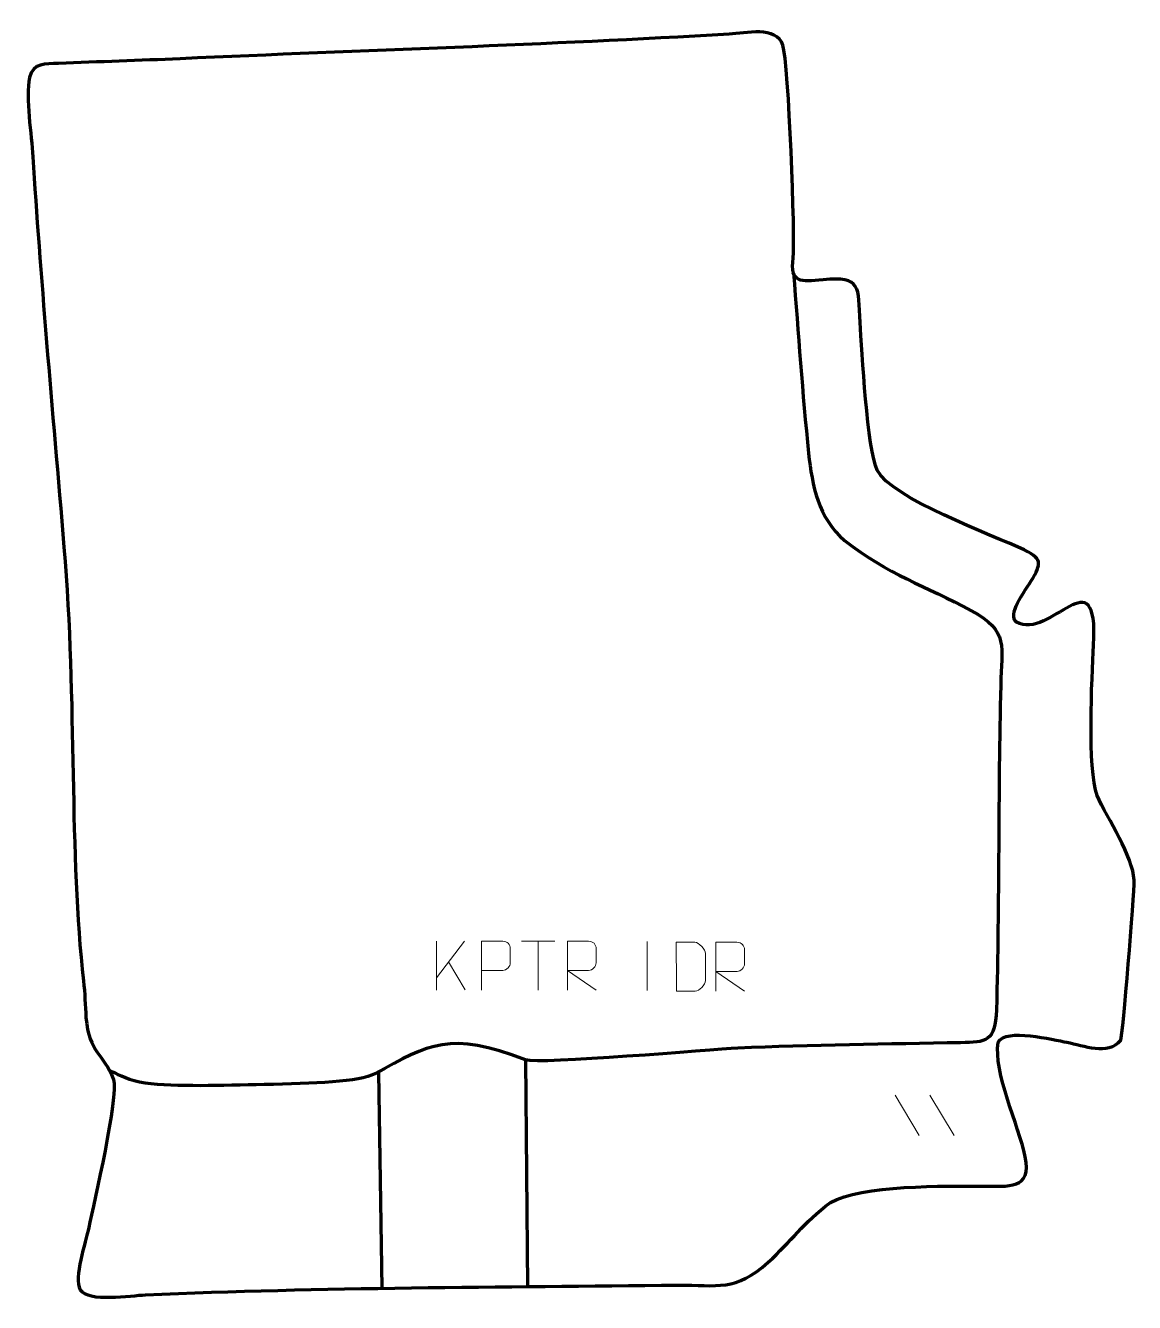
# Model space of a CAD drawing. Header units: millimetres. Extents: x -511 to 54, y 81 to 732.
import ezdxf

# ---------------------------------------------------------------- set-up
doc = ezdxf.new("R2010")
doc.units = ezdxf.units.MM
doc.header["$MEASUREMENT"] = 0
doc.layers.add('layer 2', color=7, linetype='Continuous')
doc.layers.add('layer 3', color=7, linetype='Continuous')

msp = doc.modelspace()

# ---------------------------------------------------------------- linework, layer by layer
at = {"layer": 'layer 2', "color": 140, "lineweight": 158}
msp.add_open_spline([(-119.8743, 605.7972), (-117.328, 575.3242), (-115.3787, 544.384), (-112.1469, 514.0217), (-112.1469, 514.0217), (-110.3474, 497.115), (-107.2308, 481.1855), (-93.842, 469.5832), (-93.842, 469.5832), (-71.6092, 452.2696), (-52.8721, 446.5487), (-29.1171, 433.8084), (-29.1171, 433.8084), (-9.9406, 423.5236), (-13.6938, 415.3527), (-14.246, 395.8184), (-14.246, 395.8184), (-15.6445, 340.6966), (-14.8656, 285.4131), (-16.4413, 230.39), (-16.4413, 230.39), (-16.9043, 214.2201), (-21.7574, 213.924), (-34.6909, 213.6897), (-34.6909, 213.6897), (-71.1191, 213.0302), (-111.494, 212.587), (-148.2688, 210.9236), (-148.2688, 210.9236), (-161.4385, 210.3279), (-249.6343, 202.4392), (-256.4783, 205.0341), (-256.4783, 205.0341), (-295.2438, 219.7387), (-305.285, 213.0954), (-333.274, 197.8441), (-333.274, 197.8441), (-341.0074, 193.6301), (-364.3879, 192.9306), (-389.6308, 192.379), (-389.6308, 192.379), (-411.3883, 191.9036), (-434.53, 191.1296), (-450.2284, 193.1092), (-450.2284, 193.1092), (-458.412, 194.1411), (-463.7015, 197.3591), (-466.7231, 198.7206), (-466.7231, 198.7206), (-466.7231, 198.7206), (-468.4724, 199.5088), (-468.4724, 199.5088)], degree=3, knots=[0, 0, 0, 0, 0.07142857, 0.07142857, 0.07142857, 0.07142857, 0.14285714, 0.14285714, 0.14285714, 0.14285714, 0.21428571, 0.21428571, 0.21428571, 0.21428571, 0.28571429, 0.28571429, 0.28571429, 0.28571429, 0.35714286, 0.35714286, 0.35714286, 0.35714286, 0.42857143, 0.42857143, 0.42857143, 0.42857143, 0.5, 0.5, 0.5, 0.5, 0.57142857, 0.57142857, 0.57142857, 0.57142857, 0.64285714, 0.64285714, 0.64285714, 0.64285714, 0.71428571, 0.71428571, 0.71428571, 0.71428571, 0.78571429, 0.78571429, 0.78571429, 0.78571429, 0.85714286, 0.85714286, 0.85714286, 0.85714286, 1, 1, 1, 1], dxfattribs=at)
at = {"layer": 'layer 2', "color": 250, "lineweight": 9}
for points in [[(-301.8458, 265.4514), (-301.8458, 265.4514), (-301.8458, 240.4978), (-301.8458, 240.4978)], [(-287.4696, 265.4514), (-287.4696, 265.4514), (-301.8458, 246.8117), (-301.8458, 246.8117)], [(-258.5125, 265.399), (-258.5125, 265.399), (-241.5253, 265.399), (-241.5253, 265.399)], [(-250.0187, 240.469), (-250.0187, 240.469), (-250.0187, 265.4225), (-250.0187, 265.4225)], [(-194.4869, 265.2261), (-194.4869, 265.2261), (-194.4869, 240.252), (-194.4869, 240.252)], [(-287.1443, 240.5936), (-287.1443, 240.5936), (-295.6148, 254.9072), (-295.6148, 254.9072)], [(-68.1155, 187.0242), (-68.1155, 187.0242), (-55.7512, 166.4799), (-55.7512, 166.4799)], [(-50.3856, 187.0242), (-50.3856, 187.0242), (-38.0213, 166.4799), (-38.0213, 166.4799)]]:
    msp.add_open_spline(points, degree=3, dxfattribs=at)
for points, knots in [([(-278.8632, 240.4688), (-278.8632, 240.4688), (-278.8632, 265.4224), (-278.8632, 265.4224), (-278.8632, 265.4224), (-275.2682, 265.4224), (-271.6729, 265.4224), (-268.0775, 265.4224), (-268.0775, 265.4224), (-265.7523, 265.3845), (-264.1949, 263.8944), (-264.1991, 261.5283), (-264.1991, 261.5283), (-264.1995, 259.4926), (-264.1995, 256.4333), (-264.1991, 254.3973), (-264.1991, 254.3973), (-264.2056, 252.5219), (-266.0178, 250.58), (-268.0274, 250.5609), (-268.0274, 250.5609), (-268.0274, 250.5609), (-278.8632, 250.5609), (-278.8632, 250.5609)], [0, 0, 0, 0, 0.14285714, 0.14285714, 0.14285714, 0.14285714, 0.28571429, 0.28571429, 0.28571429, 0.28571429, 0.42857143, 0.42857143, 0.42857143, 0.42857143, 0.57142857, 0.57142857, 0.57142857, 0.57142857, 0.71428571, 0.71428571, 0.71428571, 0.71428571, 1, 1, 1, 1]), ([(-235.1105, 240.4727), (-235.1105, 240.4727), (-235.1105, 265.4262), (-235.1105, 265.4262), (-235.1105, 265.4262), (-231.5157, 265.4262), (-227.9202, 265.4262), (-224.325, 265.4262), (-224.325, 265.4262), (-221.9997, 265.3885), (-220.4424, 263.8985), (-220.4465, 261.5321), (-220.4465, 261.5321), (-220.4469, 259.4966), (-220.4469, 256.4372), (-220.4465, 254.4012), (-220.4465, 254.4012), (-220.453, 252.5257), (-222.2653, 250.5839), (-224.2748, 250.5648), (-224.2748, 250.5648), (-224.2748, 250.5648), (-235.1105, 250.5648), (-235.1105, 250.5648), (-235.1105, 250.5648), (-235.1105, 250.5648), (-220.4558, 240.4727), (-220.4558, 240.4727)], [0, 0, 0, 0, 0.125, 0.125, 0.125, 0.125, 0.25, 0.25, 0.25, 0.25, 0.375, 0.375, 0.375, 0.375, 0.5, 0.5, 0.5, 0.5, 0.625, 0.625, 0.625, 0.625, 0.75, 0.75, 0.75, 0.75, 1, 1, 1, 1]), ([(-179.5392, 239.97), (-177.2074, 239.9704), (-172.2572, 239.9464), (-169.9257, 239.9461), (-169.9257, 239.9461), (-168.0007, 239.8407), (-164.6821, 243.3823), (-164.6933, 245.3996), (-164.6933, 245.3996), (-164.6937, 251.1697), (-164.6937, 253.3394), (-164.6933, 259.1087), (-164.6933, 259.1087), (-164.6976, 261.2468), (-168.0721, 264.9069), (-170.2245, 264.8934), (-170.2245, 264.8934), (-172.5502, 264.8934), (-177.2745, 264.8934), (-179.6006, 264.8934), (-179.6006, 264.8934), (-179.6002, 259.1465), (-179.5389, 245.7173), (-179.5392, 239.97)], [0, 0, 0, 0, 0.14285714, 0.14285714, 0.14285714, 0.14285714, 0.28571429, 0.28571429, 0.28571429, 0.28571429, 0.42857143, 0.42857143, 0.42857143, 0.42857143, 0.57142857, 0.57142857, 0.57142857, 0.57142857, 0.71428571, 0.71428571, 0.71428571, 0.71428571, 1, 1, 1, 1]), ([(-159.4789, 239.9419), (-159.4789, 239.9419), (-159.4789, 264.8954), (-159.4789, 264.8954), (-159.4789, 264.8954), (-155.8841, 264.8954), (-152.2886, 264.8954), (-148.6934, 264.8954), (-148.6934, 264.8954), (-146.3681, 264.8577), (-144.8108, 263.3677), (-144.8149, 261.0013), (-144.8149, 261.0013), (-144.8153, 258.9658), (-144.8153, 255.9064), (-144.8149, 253.8704), (-144.8149, 253.8704), (-144.8214, 251.9949), (-146.6337, 250.0531), (-148.6432, 250.034), (-148.6432, 250.034), (-148.6432, 250.034), (-159.4789, 250.034), (-159.4789, 250.034), (-159.4789, 250.034), (-159.4789, 250.034), (-144.8242, 239.9419), (-144.8242, 239.9419)], [0, 0, 0, 0, 0.125, 0.125, 0.125, 0.125, 0.25, 0.25, 0.25, 0.25, 0.375, 0.375, 0.375, 0.375, 0.5, 0.5, 0.5, 0.5, 0.625, 0.625, 0.625, 0.625, 0.75, 0.75, 0.75, 0.75, 1, 1, 1, 1])]:
    msp.add_open_spline(points, degree=3, knots=knots, dxfattribs=at)
at = {"layer": 'layer 2', "color": 140, "lineweight": 158}
for points in [[(-256.4783, 205.0341), (-256.4783, 205.0341), (-255.3534, 89.5016), (-255.3534, 89.5016)], [(-331.383, 198.5523), (-331.383, 198.5523), (-329.6465, 88.602), (-329.6465, 88.602)]]:
    msp.add_open_spline(points, degree=3, dxfattribs=at)
at = {"layer": 'layer 3', "color": 242, "lineweight": 158}
msp.add_open_spline([(-432.4, 714.9964), (-339.2907, 719.1615), (-245.6101, 722.0525), (-152.6551, 727.4875), (-152.6551, 727.4875), (-144.2184, 727.9808), (-128.6698, 731.892), (-125.2633, 721.903), (-125.2633, 721.903), (-122.2668, 713.1163), (-118.8619, 622.2494), (-120.0065, 613.499), (-120.0065, 613.499), (-121.7098, 600.4771), (-116.2705, 601.2623), (-104.805, 602.3875), (-104.805, 602.3875), (-85.1271, 604.3185), (-86.8945, 598.7897), (-85.8657, 580.6702), (-85.8657, 580.6702), (-84.9898, 566.3671), (-82.2467, 515.5754), (-77.1926, 505.3299), (-77.1926, 505.3299), (-70.2122, 491.1794), (-18.6014, 472.4616), (-2.2539, 464.736), (-2.2539, 464.736), (8.0877, 459.8488), (6.1069, 456.8139), (0.2524, 447.3575), (0.2524, 447.3575), (-1.965, 443.7759), (-11.0086, 431.6379), (-6.2545, 427.9632), (-6.2545, 427.9632), (10.9746, 418.1456), (35.6525, 463.0935), (33.115, 416.212), (33.115, 416.212), (32.1942, 399.2017), (29.9124, 353.0951), (34.9697, 339.6412), (34.9697, 339.6412), (40.0314, 328.0103), (53.4022, 308.2441), (53.7304, 296.5409), (53.7304, 296.5409), (53.9389, 289.1056), (47.9688, 216.9144), (46.9684, 214.9878), (46.9684, 214.9878), (40.361, 207.0114), (27.8918, 212.39), (19.4714, 213.9438), (19.4714, 213.9438), (12.8747, 215.2053), (-11.9424, 221.2807), (-15.4892, 214.0323), (-15.4892, 214.0323), (-18.1055, 198.4647), (-5.0164, 171.6906), (-1.7062, 155.6089), (-1.7062, 155.6089), (1.807, 138.5408), (-10.4814, 140.6831), (-23.3835, 140.684), (-23.3835, 140.684), (-41.7316, 140.6852), (-85.9819, 141.3724), (-100.9126, 132.2773), (-100.9126, 132.2773), (-115.1983, 122.0318), (-120.7144, 112.6498), (-132.775, 101.8453), (-132.775, 101.8453), (-149.4611, 86.8971), (-158.3724, 90.2362), (-178.7806, 90.2718), (-178.7806, 90.2718), (-268.2193, 89.2137), (-361.0394, 89.1383), (-450.1391, 85.2749), (-450.1391, 85.2749), (-457.3069, 84.9641), (-479.5573, 81.3858), (-483.3905, 87.8848), (-483.3905, 87.8848), (-486.884, 93.8078), (-480.6131, 112.2239), (-479.0834, 119.5099), (-479.0834, 119.5099), (-476.3654, 132.3155), (-463.7982, 186.0423), (-466.4981, 195.0412), (-466.4981, 195.0412), (-471.6099, 208.7436), (-478.924, 207.9642), (-480.4608, 226.6096), (-480.4608, 226.6096), (-480.9578, 232.6393), (-480.9823, 238.8913), (-481.7285, 245.2456), (-481.7285, 245.2456), (-489.1817, 308.7106), (-485.0805, 388.1088), (-491.6775, 466.1551), (-491.6775, 466.1551), (-497.672, 537.0737), (-503.9969, 607.1979), (-507.5368, 665.0747), (-507.5368, 665.0747), (-508.2044, 675.9895), (-511.2829, 695.2584), (-509.339, 705.3379), (-509.339, 705.3379), (-507.1263, 713.0588), (-501.2829, 712.3075), (-494.532, 712.593), (-494.532, 712.593), (-473.8243, 713.469), (-453.1538, 714.0432), (-432.4, 714.9964)], degree=3, knots=[0, 0, 0, 0, 0.03125, 0.03125, 0.03125, 0.03125, 0.0625, 0.0625, 0.0625, 0.0625, 0.09375, 0.09375, 0.09375, 0.09375, 0.125, 0.125, 0.125, 0.125, 0.15625, 0.15625, 0.15625, 0.15625, 0.1875, 0.1875, 0.1875, 0.1875, 0.21875, 0.21875, 0.21875, 0.21875, 0.25, 0.25, 0.25, 0.25, 0.28125, 0.28125, 0.28125, 0.28125, 0.3125, 0.3125, 0.3125, 0.3125, 0.34375, 0.34375, 0.34375, 0.34375, 0.375, 0.375, 0.375, 0.375, 0.40625, 0.40625, 0.40625, 0.40625, 0.4375, 0.4375, 0.4375, 0.4375, 0.46875, 0.46875, 0.46875, 0.46875, 0.5, 0.5, 0.5, 0.5, 0.53125, 0.53125, 0.53125, 0.53125, 0.5625, 0.5625, 0.5625, 0.5625, 0.59375, 0.59375, 0.59375, 0.59375, 0.625, 0.625, 0.625, 0.625, 0.65625, 0.65625, 0.65625, 0.65625, 0.6875, 0.6875, 0.6875, 0.6875, 0.71875, 0.71875, 0.71875, 0.71875, 0.75, 0.75, 0.75, 0.75, 0.78125, 0.78125, 0.78125, 0.78125, 0.8125, 0.8125, 0.8125, 0.8125, 0.84375, 0.84375, 0.84375, 0.84375, 0.875, 0.875, 0.875, 0.875, 0.90625, 0.90625, 0.90625, 0.90625, 0.9375, 0.9375, 0.9375, 0.9375, 1, 1, 1, 1], dxfattribs=at)

doc.saveas('drawing.dxf')
